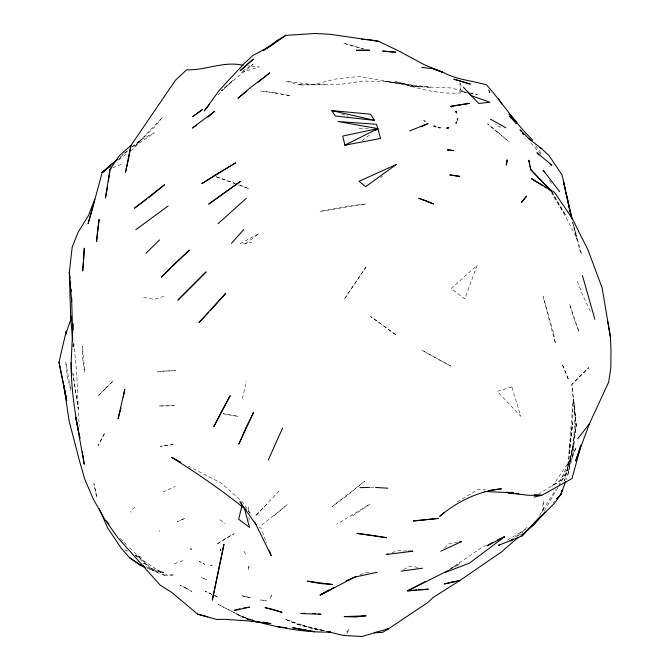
<?xml version="1.0" encoding="UTF-8"?>
<svg xmlns="http://www.w3.org/2000/svg" width="670" height="670" viewBox="0 0 670 670"><rect width="100%" height="100%" fill="white"/><g stroke="black" fill="none" stroke-linecap="round" stroke-linejoin="round"><path stroke-width="0.5" stroke-dasharray="3.35 2.51" d="M159.728 531.436L159.653 530.439M538.437 494.301L560.346 480.491L576.259 447.225L572.691 456.446L552.231 486.395L560.346 480.491L567.105 469.569L572.691 456.446L576.167 425.316L573.713 400.149L575.103 414.981L572.691 456.446L566.234 479.779M542.147 512.148L543.303 500.875L543.663 509.786L543.052 511.595M576.167 425.316L567.967 474.955L576.167 425.316L571.837 384.446L588.846 367.57L571.837 384.446L576.167 425.316L575.103 414.981M242.398 398.457L246.51 381.079M564.291 481.194L573.101 446.027L564.643 480.633M346.842 633.594L349.33 629.046L344.606 634.021M544.45 510.699L558.077 487.224M558.596 486.319L566.979 471.864L568.478 463.322L572.574 422.862L573.202 398.859L568.864 454.57L572.574 422.862L566.979 471.864L559.165 484.226M539.626 515.13L555.815 489.527M118.674 159.485L123.339 154.184M553.194 502.601L554.626 501.068M279.038 491.169L255.404 515.967L267.271 503.991M217.917 95.014L233.152 80.132L221.284 90.71L253.134 64.278L240.865 72.469L259.424 66.95L248.126 65.819M520.464 535.255L522.751 533.111M444.361 548.001L449.386 543.538L457.451 542.231M120.449 157.056L129.193 149.703M132.375 147.023L141.127 139.67L154.284 132.869L132.66 147.551M273.661 516.042L287.17 504.686L260.546 526.118M380.761 177.45L382.327 176.143M515.439 537.03L528.236 526.452M124.821 152.777L127.267 150.809M132.157 146.872L141.127 139.67L133.799 148.631L131.303 150.507M362.001 140.725L371.523 133.456M132.342 509.418L136.73 506.093M118.808 159.912L127.97 153.011M245.48 243.662L259.03 233.537L240.463 243.537L245.48 243.662L251.895 242.096M517.416 536.209L523.337 532.022M124 153.43L129.193 149.904M449.453 569.5L482.81 546.846L485.641 545.539M352.604 515.833L370.007 504.15L336.683 524.3M450.123 569.45L460.014 563.537L448.959 569.291M457.183 501.889L478.514 489.234L485.742 489.988M507.517 540.087L527.223 528.521M403.75 569.592L409.931 566.016L418.624 567.54M162.844 492.056L175.28 486.52M112.719 167.919L122.325 163.807M360.167 574.726L364.899 572.708L369.019 572.565M174.418 563.788L184.912 559.911M392.009 552.608L397.871 550.723L406.841 551.025M163.907 296.366L154.1 299.423L141.404 296.919M211.62 565.229L210.707 565.304L212.532 565.153M466.982 92.267C442.493 95.668 418.34 89.093 395.342 81.296L409.32 85.191L420.593 87.134L385.074 81.246L430.835 87.335L409.797 86.187L450.232 87.896L464.946 91.321M300.964 85.006L340.72 84.353L362.344 81.12L385.275 81.279L409.32 85.191L358.777 76.472L335.662 79.01L313.61 84.621L285.856 81.254L300.964 85.006L298.845 84.638L324.95 84.629M370.443 487.392L375.594 487.45M359.128 128.422L370.585 128.54M465.047 91.991L459.26 91.162L466.312 92.544M501.227 127.141L498.438 126.739L495.532 123.975M223.135 413.75L238.219 416.397L223.135 413.792M143.581 563.604L147.283 564.299L143.397 563.453M323.116 630.705C310.235 628.527 297.572 624.867 285.696 619.39L313.87 628.971L324.305 630.512M470.34 93.331L477.383 94.713L470.692 92.887M147.057 568.319L163.882 572.322L157.609 572.347L147.526 568.185M285.696 619.39L297.715 624.356L324.196 630.612M297.715 624.356L324.029 630.755M252.908 619.834L242.264 616.969L218.219 604.399L250.195 620.638M363.952 48.994L343.199 43.19L363.073 48.726M135.633 555.706L141.362 557.365L135.826 554.827M145.959 566.719L163.882 572.322L152.241 570.262L166.436 576.217L135.432 555.045M341.499 113.925L348.258 116.262M216.368 176.788L237.423 184.309M249.776 619.658L242.264 616.969L248.461 619.859M216.418 176.872L234.676 183.496M238.52 184.895L249.098 188.731L238.394 184.677M250.622 619.892L235.899 613.896L250.764 619.792M211.745 594.173L205.146 591.325L213.646 595.211M214.593 595.638L218.37 597.364L214.233 595.37M124.771 549.743L128.456 551.435M188.102 466.069L221.075 482.969L242.833 502.341L251.593 515.741M259.03 526.88L261.292 528.555L266.61 543.127M219.995 519.778L225.254 523.856M135.29 555.246L153.246 570.405L128.188 546.519M120.416 538.663L123.238 541.519M123.95 542.231L127.484 545.799M248.202 510.816L250.262 513.069M530.774 142.945L541.067 154.343M535.523 145.733L542.382 154.628M131.086 512.265L130.658 511.319M549.601 180.481L551.762 183.923M551.544 191.277L565.966 215.556L556.971 202.231L551.452 192.742M552.047 192.19L567.951 220.974L577.155 239.14L573.126 223.144M245.622 554.241L243.26 549.743M590.312 311.156L582.456 294.741L576.778 279.507M488.891 89.998L490.306 94.16L488.053 88.616M572.708 222.281L581.619 254.324L579.341 248.553L572.59 222.323M460.449 83.298L461.052 86.078L460.273 89.931L459.947 82.611M72.846 372.587L78.164 408.658L72.862 373.868M73.675 342.705L76.531 370.284L79.194 426.447M72.938 344.012L73.147 346.959L73.122 343.928M248.453 506.838L248.662 510.95M248.972 517.131L249.181 521.243M73.047 343.827L73.147 346.959M248.98 566.318L248.478 570.111L248.98 566.318M477.107 265.395L464.762 298.912L451.136 288.485L477.107 265.395M271.543 595.496L269.901 598.628L271.543 595.496M104.361 433.8L98.088 445.45L104.361 433.8M365.921 267.045L344.037 299.574L365.921 267.045M162.349 117.518L155.222 126.437L136.245 144.712L162.349 117.518M105.709 388.131L97.929 396.288L113.439 380.795L105.709 388.131M364.731 481.152L347.412 495.448L331.943 506.696L364.731 481.152M225.631 538.412L216.46 544.333L234.132 533.63L225.631 538.412M184.937 518.337L177.24 521.679L184.937 518.337M511.913 386.942L497.257 391.297L520.674 416.229L511.913 386.942M348.434 205.924L319.808 211.46L366.088 203.982L348.434 205.924M173.639 574.885L169.284 575.706L165.766 574.818L173.639 574.885M173.145 444.587L160.247 446.354L173.145 444.587M175.448 370.652L157.483 371.389L175.448 370.652M174.3 405.752L158.832 405.978L174.3 405.752M266.317 600.404L260.245 600.035L266.317 600.404M275.337 92.77L260.714 91.036L290.713 95.785L275.337 92.77M246.058 596.677L241.024 595.588L251.258 598L246.058 596.677M203.998 563.88L203.043 563.478L204.953 564.282L203.998 563.88M206.745 579.835L201.302 577.456L206.745 579.835M185.942 588.059L179.937 585.111L191.771 591.426L185.942 588.059M450.701 366.088L421.958 350.251L450.701 366.088M200.297 561.862L199.4 561.267L201.184 562.465L200.297 561.862M395.627 334.64L370.585 316.474L395.627 334.64M498.338 132.719L487.618 123.891L508.463 141.353L498.338 132.719M568.269 379.136L562.147 363.852L568.269 379.136M220.564 549.978L220.187 549.107L220.924 550.874L220.564 549.978M578.913 331.6L573.445 317.027L569.651 304.205L578.913 331.6M553.504 332.73L543.069 296.391L555.531 343.903L553.504 332.73M70.785 390.384L67.243 376.607L65.727 361.767L70.785 390.384M95.45 490.541L93.901 483.648L96.798 497.768L95.45 490.541M191.017 549.057L190.85 548.211L191.185 549.903L191.017 549.057M84.688 372.219L82.519 358.601L82.469 346.047L84.688 372.219"/><path stroke-width="1" d="M82.98 455.307L84.186 464.209C78.432 430.601 70.827 396.841 71.154 362.612L72.921 323.71L72.98 329.774M83.633 259.818L84.286 248.176L82.712 270.923L83.382 262.849M71.02 316.106L70.66 321.106L71.221 319.272M108.423 181.285L110.022 169.317L119.495 155.532L130.985 145.415L175.322 80.408L186.595 69.831C205.874 70.459 223.696 60.811 242.984 65.3M107.476 187.215L105.475 198.002L110.022 169.317L111.354 167.81M128.498 158.782L130.985 145.415L125.516 172.316L128.305 159.803M123.314 397.226L124.804 389.228L118.046 418.867L120.952 408.13M253.972 621.316L224.634 619.315L216.519 619.448L197.633 614.164L171.805 592.473L160.122 585.061L117.912 537.792L104.311 518.672L93.365 499.133L84.931 479.67L79.646 461.429L69.136 421.053L63.751 385.3L66.673 400.534L59.01 362.185L66.196 331.215L65.652 334.548L71.38 317.882M242.096 505.314L238.671 519.2L249.491 527.424L244.433 508.363M91.798 211.092L102.15 172.441L117.761 158.865M562.021 490.239L561.016 494.259L554.492 503.204L521.905 535.975L498.555 545.346L500.348 544.3M562.046 490.365L561.016 494.259L556.887 498.849M581.066 445.382L571.979 478.606L541.779 495.314L534.057 497.065M91.555 212.072L88.063 223.671L94.73 199.325L88.7 215.053L78.206 232.096L72.176 247.213L69.32 272.556L70.727 318.635L72.729 341.055M580.764 445.215L575.656 460.943L589.399 423.75L608.636 382.193L610.847 367.637L610.99 349.589L610.429 337.161L607.782 321.433M565.539 481.713L561.016 494.259L556.753 498.798M268.251 460.064L282.564 428.038M456.798 121.747L456.01 123.205L456.404 122.476M534.61 523.077L533.488 524.844L527.65 529.819L521.905 535.975L532.566 524.602M577.741 438.817L589.399 423.75M209.291 104.738L204.283 110.918L219.325 90.224L243.327 64.421L252.707 55.56L270.228 46.247L285.906 35.376L314.942 33.5L329.958 34.279L378.759 41.356L399.22 51.213L424.947 65.032L443.632 72.628C457.041 79.814 472.342 80.651 486.546 84.923C502.534 102.879 515.297 123.238 532.65 140.072M231.401 243.436L243.771 229.492M545.187 511.846L533.488 524.844L529.258 527.834M533.328 523.764L537.591 519.225M208.705 312.379L198.957 322.496L225.773 293.259L210.79 310.21M146.027 253.185L159.51 239.977M538.018 518.798L541.837 515.222L533.488 524.844L531.704 525.9M218.035 223.721L246.217 198.404M208.085 117.141L214.76 111.212L192.257 128.07L196.544 125.307M518.144 537.34L501.763 551.737L459.737 580.589L433.147 597.489L427.586 602.657L388.575 628.745L382.603 632.354L374.254 632.756L388.575 628.745L386.598 629.314M104.076 171.62L102.15 172.441L117.267 159.736M444.47 512.382L439.704 516.319C457.158 501.554 478.556 491.093 501.462 488.807L488.581 490.549M513.044 539.015L510.641 540.992L513.178 539.199M246.895 91.112L237.892 98.289L249.843 88.088L269.801 72.846L257.531 82.628M278.511 39.764L270.228 46.247L263.101 50.585L278.511 39.764L285.906 35.376M375.493 130.432L377.872 128.615L376.465 124.293L338.057 121.513L377.872 128.615L380.56 138.464L344.899 145.164L342.747 136.06L377.872 128.615L344.899 145.164L346.918 144.645M135.809 229.684L168.111 206.017M102.15 172.441L110.483 166.177M196.402 114.001L202.642 109.369L192.458 116.773L195.615 114.553M146.747 199.107L134.519 208.186L164.535 184.736L148.371 197.901M334.213 587.171L329.355 590.53L320.143 594.994L325.319 591.962M418.767 589.801L428.398 589.206L407.502 590.873L448.473 570.438M327.044 590.948L328.769 589.943M492.969 542.332L486.889 545.849L504.493 536.854L469.352 563.202L445.181 572.406M320.143 594.994L356.373 576.334M425.006 581.761L407.502 590.873L416.774 589.969M421.128 126.764L428.063 123.54L409.705 130.901M440.768 551.192L461.479 541.578L459.469 541.904M502.609 537.717L504.493 536.854L497.358 540.028M345.896 580.974L354.48 577.138L377.252 572.264M388.106 553.872L386.146 554.5L412.821 551.217L408.834 551.083M376.733 632.187L361.926 636.5L343.266 635.436L327.069 631.5M239.935 608.854L234.173 610.462L249.416 607.162L243.746 608.025M401.096 571.116L422.485 568.21M304.716 613.377L300.855 613.519L321.106 614.298L318.216 613.988M360.05 487.618L369.404 487.417M421.773 67.511L432.812 68.566L443.632 72.628M484.703 491.453L513.614 492.894L506.386 492.14M375.594 487.45L387.779 488.204M361.658 39.22L369.982 39.764L378.759 41.356M512.558 493.262L508.388 492.969L528.647 495.298L541.779 495.314L534.476 494.795M515.691 493.48L518.823 493.698M328.3 631.542L330.302 632.061C304.004 632.648 277.816 627.497 252.531 620.596M255.881 621.458L259.7 621.752M372.503 120.206L374.564 120.391L370.518 114.193L331.834 110.6L335.285 116.002L374.564 120.391L331.834 110.6L333.769 111.262M312.438 613.368L315.327 613.678M277.589 626.743L286.76 627.74M251.108 621.098L270.948 623.611L262.715 622.179M327.22 631.483L330.302 632.061M197.633 614.164L207.868 616.827M99.194 508.672L107.744 528.069L121.086 548.052L129.511 557.683L139.988 564.852L143.966 566.1M432.812 68.566L442.694 72.293M254.483 621.266L256.342 622.003M129.511 557.683L139.988 564.852L144.695 566.937M139.988 564.852L145.29 567.457M550.12 164.326L551.913 165.214L536.938 152.718L538.898 154.954M180.799 462.208L171.671 457.375C197.466 473.422 222.541 490.808 246.225 509.87M490.44 119.143L505.867 127.811M539.308 147.358L541.795 148.815L548.898 155.465L562.03 174.803L572.121 219.14M542.817 185.808L531.461 178.697L554.333 192.173L571.954 217.993L587.925 249.751L602.121 287.899L610.429 337.161M544.559 186.905L546.31 187.994M548.923 189.635L551.544 191.277L530.841 169.736L530.012 166.118M521.226 131.412L520.02 129.762L529.141 138.883L541.795 148.815M425.098 121.555L423.959 120.483M529.141 138.883L531.201 140.842M467.501 91.572L478.673 103.44L489.996 102.25L471.496 95.735L463.355 87.242M549.45 189.292L530.841 169.736L528.848 160.256L529.61 164.225M516.838 122.275L508.974 113.841L510.004 115.022M242.021 504.058L239.96 501.805L256.024 524.644L271.224 555.757L269.449 550.899M516.31 123.766L509.786 116.279L510.867 117.937M106.488 520.95L109.009 524.183M559.668 191.712L543.135 170.155L544.216 171.88M522.433 133.054L523.639 134.695M498.53 98.867L501.763 104.001M254.692 521.972L256.024 524.644M582.398 275.454L594.86 319.305M565.413 190.314L563.395 181.227L565.363 190.238M565.857 192.332L571.686 218.579M565.798 192.24L570.815 215.271M78.65 431.354L75.735 417.301L79.428 435.919M79.068 433.356L80.107 438.373M59.01 362.185L66.003 396.581M82.444 451.354L82.712 453.33M70.049 278.494L69.32 272.556L71.657 301.592L71.539 297.53M70.417 281.459L70.66 283.435M71.305 289.432L71.372 291.525M71.573 297.798L72.712 333.56M71.154 362.612L71.623 376.816M71.296 289.406L71.355 291.433M97.653 230.304L96.597 241.359L99.085 219.358L97.653 230.304M457.443 119.31L457.317 120.156L457.568 118.456L457.443 119.31M506.704 162.584L506.302 165.096L507.198 159.845L506.704 162.584M223.939 544.367L212.357 599.935L223.939 544.367M245.806 428.071L238.872 444.093L253.62 412.318L245.806 428.071M221.745 411.078L213.831 426.715L230.229 395.618L221.745 411.078M526.486 196.218L521.57 202.332L526.486 196.218M206.008 272.012L178.002 300.034L206.008 272.012M174.962 263.478L161.286 277.12L189.392 250.061L174.962 263.478M246.392 65.191L240.095 70.76L253.302 59.119L246.392 65.191M240.438 181.386L208.831 204.023L240.438 181.386M396.422 164.418L365.694 186.679L359.045 181.319L396.422 164.418M218.688 172.902L201.779 183.647L235.656 162.86L218.688 172.902M451.965 582.113L444.453 583.955L459.737 580.589L451.965 582.113M469.176 103.406L450.525 106.404L451.463 106.949L450.583 106.388L469.176 103.406M448.716 127.811L446.739 128.096L448.716 127.811M438.515 518.413L413.449 520.967L438.515 518.413M365.946 615.797L355.577 616.978L344.187 616.601L365.946 615.797M369.446 50.191L356.448 50.35L369.446 50.191M395.61 52.21L382.746 51.079L395.61 52.21M332.513 584.491L319.757 583.486L307.312 581.166L332.513 584.491M453.406 150.583L447.393 149.837L453.406 150.583M372.001 535.364L356.968 533.379L386.397 537.683L372.001 535.364M459.687 176.377L449.964 174.962L459.687 176.377M303.451 629.7L292.581 627.74L314.531 631.718L303.451 629.7M439.193 127.56L438.08 127.342L440.299 127.786L439.193 127.56M273.251 609.549L265.027 607.606L282.011 612.296L273.251 609.549M470.189 84.068L453.984 79.194L470.189 84.068M434.83 126.412L433.775 126.077L435.894 126.764L434.83 126.412M426.472 200.958L418.733 198.228L433.699 204.057L426.472 200.958M456.228 112.15L455.776 111.287L456.664 113.021L456.228 112.15"/></g></svg>
